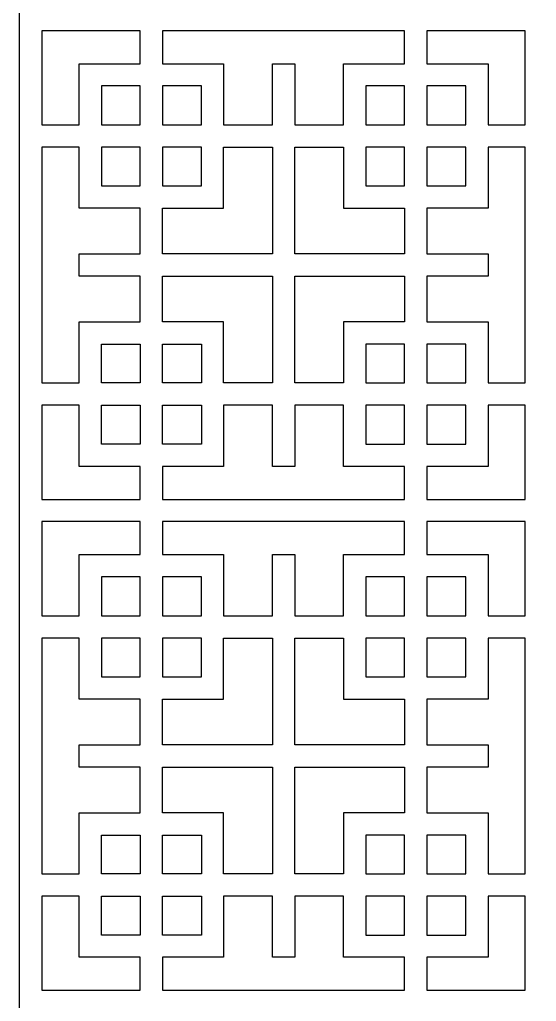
# Model space of a CAD drawing. Header units: centimetres. Extents: x -27 to -22.3, y -9 to 9.
# Drawn here: x -26.999 to -24.642, y 0 to 4.475 of the extents above; entities that cross this region are included whole.
import ezdxf

# ---------------------------------------------------------------- set-up
doc = ezdxf.new("R2010")
doc.units = ezdxf.units.CM
doc.header["$MEASUREMENT"] = 0
doc.layers.add('layer 1', color=7, linetype='Continuous')

msp = doc.modelspace()

# ---------------------------------------------------------------- linework, layer by layer
at = {"layer": 'layer 1', "color": 250, "lineweight": 30}
for points, knots in [([(-22.28554, -8.95302), (-22.28554, -8.95302), (-22.28554, -8.89854), (-22.28554, -8.89854), (-22.28554, -8.89854), (-22.28554, -8.89854), (-22.28554, -6.7628), (-22.28554, -6.7628), (-22.28554, -6.7628), (-22.28554, -6.7628), (-22.28554, -6.73569), (-22.28554, -6.73569), (-22.28554, -6.73569), (-22.28554, -6.73569), (-22.28554, -6.71561), (-22.28554, -6.71561), (-22.28554, -6.71561), (-22.28554, -6.71561), (-22.28554, -6.66112), (-22.28554, -6.66112), (-22.28554, -6.66112), (-22.28554, -6.66112), (-22.28554, -4.52539), (-22.28554, -4.52539), (-22.28554, -4.52539), (-22.28554, -4.52539), (-22.28554, -4.49828), (-22.28554, -4.49828), (-22.28554, -4.49828), (-22.28554, -4.49828), (-22.28554, -4.4782), (-22.28554, -4.4782), (-22.28554, -4.4782), (-22.28554, -4.4782), (-22.28554, -4.42371), (-22.28554, -4.42371), (-22.28554, -4.42371), (-22.28554, -4.42371), (-22.28554, -2.28798), (-22.28554, -2.28798), (-22.28554, -2.28798), (-22.28554, -2.28798), (-22.28554, -2.26087), (-22.28554, -2.26087), (-22.28554, -2.26087), (-22.28554, -2.26087), (-22.28554, -2.24079), (-22.28554, -2.24079), (-22.28554, -2.24079), (-22.28554, -2.24079), (-22.28554, -2.1863), (-22.28554, -2.1863), (-22.28554, -2.1863), (-22.28554, -2.1863), (-22.28554, -0.05056), (-22.28554, -0.05056), (-22.28554, -0.05056), (-22.28554, -0.05056), (-22.28554, -0.02345), (-22.28554, -0.02345), (-22.28554, -0.02345), (-22.28554, -0.02345), (-22.28554, -0.00337), (-22.28554, -0.00337), (-22.28554, -0.00337), (-22.28554, -0.00337), (-22.28554, 0.05111), (-22.28554, 0.05111), (-22.28554, 0.05111), (-22.28554, 0.05111), (-22.28554, 2.18685), (-22.28554, 2.18685), (-22.28554, 2.18685), (-22.28554, 2.18685), (-22.28554, 2.21396), (-22.28554, 2.21396), (-22.28554, 2.21396), (-22.28554, 2.21396), (-22.28554, 2.23404), (-22.28554, 2.23404), (-22.28554, 2.23404), (-22.28554, 2.23404), (-22.28554, 2.28853), (-22.28554, 2.28853), (-22.28554, 2.28853), (-22.28554, 2.28853), (-22.28554, 4.42426), (-22.28554, 4.42426), (-22.28554, 4.42426), (-22.28554, 4.42426), (-22.28554, 4.45137), (-22.28554, 4.45137), (-22.28554, 4.45137), (-22.28554, 4.45137), (-22.28554, 4.47145), (-22.28554, 4.47145), (-22.28554, 4.47145), (-22.28554, 4.47145), (-22.28554, 4.52594), (-22.28554, 4.52594), (-22.28554, 4.52594), (-22.28554, 4.52594), (-22.28554, 6.66167), (-22.28554, 6.66167), (-22.28554, 6.66167), (-22.28554, 6.66167), (-22.28554, 6.68878), (-22.28554, 6.68878), (-22.28554, 6.68878), (-22.28554, 6.68878), (-22.28554, 6.70887), (-22.28554, 6.70887), (-22.28554, 6.70887), (-22.28554, 6.70887), (-22.28554, 6.76335), (-22.28554, 6.76335), (-22.28554, 6.76335), (-22.28554, 6.76335), (-22.28554, 8.89909), (-22.28554, 8.89909), (-22.28554, 8.89909), (-22.28554, 8.89909), (-22.28554, 8.9262), (-22.28554, 8.9262), (-22.28554, 8.9262), (-22.28554, 8.9262), (-22.28554, 9.00076), (-22.28554, 9.00076), (-22.28554, 9.00076), (-22.28554, 9.00076), (-26.99914, 9.00076), (-26.99914, 9.00076), (-26.99914, 9.00076), (-26.99914, 9.00076), (-26.99914, 8.9262), (-26.99914, 8.9262), (-26.99914, 8.9262), (-26.99914, 8.9262), (-26.99914, 8.89909), (-26.99914, 8.89909), (-26.99914, 8.89909), (-26.99914, 8.89909), (-26.99914, 6.76335), (-26.99914, 6.76335), (-26.99914, 6.76335), (-26.99914, 6.76335), (-26.99914, 6.74882), (-26.99914, 6.74882), (-26.99914, 6.74882), (-26.99914, 6.74882), (-26.99914, 6.68878), (-26.99914, 6.68878), (-26.99914, 6.68878), (-26.99914, 6.68878), (-26.99914, 6.66167), (-26.99914, 6.66167), (-26.99914, 6.66167), (-26.99914, 6.66167), (-26.99914, 4.52594), (-26.99914, 4.52594), (-26.99914, 4.52594), (-26.99914, 4.52594), (-26.99914, 4.5114), (-26.99914, 4.5114), (-26.99914, 4.5114), (-26.99914, 4.5114), (-26.99914, 4.45137), (-26.99914, 4.45137), (-26.99914, 4.45137), (-26.99914, 4.45137), (-26.99914, 4.42426), (-26.99914, 4.42426), (-26.99914, 4.42426), (-26.99914, 4.42426), (-26.99914, 2.28853), (-26.99914, 2.28853), (-26.99914, 2.28853), (-26.99914, 2.28853), (-26.99914, 2.27399), (-26.99914, 2.27399), (-26.99914, 2.27399), (-26.99914, 2.27399), (-26.99914, 2.21396), (-26.99914, 2.21396), (-26.99914, 2.21396), (-26.99914, 2.21396), (-26.99914, 2.18685), (-26.99914, 2.18685), (-26.99914, 2.18685), (-26.99914, 2.18685), (-26.99914, 0.05111), (-26.99914, 0.05111), (-26.99914, 0.05111), (-26.99914, 0.05111), (-26.99914, 0.03658), (-26.99914, 0.03658), (-26.99914, 0.03658), (-26.99914, 0.03658), (-26.99914, -0.02345), (-26.99914, -0.02345), (-26.99914, -0.02345), (-26.99914, -0.02345), (-26.99914, -0.05056), (-26.99914, -0.05056), (-26.99914, -0.05056), (-26.99914, -0.05056), (-26.99914, -2.1863), (-26.99914, -2.1863), (-26.99914, -2.1863), (-26.99914, -2.1863), (-26.99914, -2.20083), (-26.99914, -2.20083), (-26.99914, -2.20083), (-26.99914, -2.20083), (-26.99914, -2.26087), (-26.99914, -2.26087), (-26.99914, -2.26087), (-26.99914, -2.26087), (-26.99914, -2.28798), (-26.99914, -2.28798), (-26.99914, -2.28798), (-26.99914, -2.28798), (-26.99914, -4.42371), (-26.99914, -4.42371), (-26.99914, -4.42371), (-26.99914, -4.42371), (-26.99914, -4.43825), (-26.99914, -4.43825), (-26.99914, -4.43825), (-26.99914, -4.43825), (-26.99914, -4.49828), (-26.99914, -4.49828), (-26.99914, -4.49828), (-26.99914, -4.49828), (-26.99914, -4.52539), (-26.99914, -4.52539), (-26.99914, -4.52539), (-26.99914, -4.52539), (-26.99914, -6.66112), (-26.99914, -6.66112), (-26.99914, -6.66112), (-26.99914, -6.66112), (-26.99914, -6.67566), (-26.99914, -6.67566), (-26.99914, -6.67566), (-26.99914, -6.67566), (-26.99914, -6.73569), (-26.99914, -6.73569), (-26.99914, -6.73569), (-26.99914, -6.73569), (-26.99914, -6.7628), (-26.99914, -6.7628), (-26.99914, -6.7628), (-26.99914, -6.7628), (-26.99914, -8.89854), (-26.99914, -8.89854), (-26.99914, -8.89854), (-26.99914, -8.89854), (-26.99914, -8.91307), (-26.99914, -8.91307), (-26.99914, -8.91307), (-26.99914, -8.91307), (-26.99914, -9.00021), (-26.99914, -9.00021), (-26.99914, -9.00021), (-26.99914, -9.00021), (-22.28554, -9.00021), (-22.28554, -9.00021), (-22.28554, -9.00021), (-22.28554, -9.00021), (-22.28554, -8.95302), (-22.28554, -8.95302)], [0, 0, 0, 0, 0.0144928, 0.0144928, 0.0144928, 0.0144928, 0.0289855, 0.0289855, 0.0289855, 0.0289855, 0.0434783, 0.0434783, 0.0434783, 0.0434783, 0.057971, 0.057971, 0.057971, 0.057971, 0.0724638, 0.0724638, 0.0724638, 0.0724638, 0.0869565, 0.0869565, 0.0869565, 0.0869565, 0.1014493, 0.1014493, 0.1014493, 0.1014493, 0.115942, 0.115942, 0.115942, 0.115942, 0.1304348, 0.1304348, 0.1304348, 0.1304348, 0.1449275, 0.1449275, 0.1449275, 0.1449275, 0.1594203, 0.1594203, 0.1594203, 0.1594203, 0.173913, 0.173913, 0.173913, 0.173913, 0.1884058, 0.1884058, 0.1884058, 0.1884058, 0.2028986, 0.2028986, 0.2028986, 0.2028986, 0.2173913, 0.2173913, 0.2173913, 0.2173913, 0.2318841, 0.2318841, 0.2318841, 0.2318841, 0.2463768, 0.2463768, 0.2463768, 0.2463768, 0.2608696, 0.2608696, 0.2608696, 0.2608696, 0.2753623, 0.2753623, 0.2753623, 0.2753623, 0.2898551, 0.2898551, 0.2898551, 0.2898551, 0.3043478, 0.3043478, 0.3043478, 0.3043478, 0.3188406, 0.3188406, 0.3188406, 0.3188406, 0.3333333, 0.3333333, 0.3333333, 0.3333333, 0.3478261, 0.3478261, 0.3478261, 0.3478261, 0.3623188, 0.3623188, 0.3623188, 0.3623188, 0.3768116, 0.3768116, 0.3768116, 0.3768116, 0.3913043, 0.3913043, 0.3913043, 0.3913043, 0.4057971, 0.4057971, 0.4057971, 0.4057971, 0.4202899, 0.4202899, 0.4202899, 0.4202899, 0.4347826, 0.4347826, 0.4347826, 0.4347826, 0.4492754, 0.4492754, 0.4492754, 0.4492754, 0.4637681, 0.4637681, 0.4637681, 0.4637681, 0.4782609, 0.4782609, 0.4782609, 0.4782609, 0.4927536, 0.4927536, 0.4927536, 0.4927536, 0.5072464, 0.5072464, 0.5072464, 0.5072464, 0.5217391, 0.5217391, 0.5217391, 0.5217391, 0.5362319, 0.5362319, 0.5362319, 0.5362319, 0.5507246, 0.5507246, 0.5507246, 0.5507246, 0.5652174, 0.5652174, 0.5652174, 0.5652174, 0.5797101, 0.5797101, 0.5797101, 0.5797101, 0.5942029, 0.5942029, 0.5942029, 0.5942029, 0.6086957, 0.6086957, 0.6086957, 0.6086957, 0.6231884, 0.6231884, 0.6231884, 0.6231884, 0.6376812, 0.6376812, 0.6376812, 0.6376812, 0.6521739, 0.6521739, 0.6521739, 0.6521739, 0.6666667, 0.6666667, 0.6666667, 0.6666667, 0.6811594, 0.6811594, 0.6811594, 0.6811594, 0.6956522, 0.6956522, 0.6956522, 0.6956522, 0.7101449, 0.7101449, 0.7101449, 0.7101449, 0.7246377, 0.7246377, 0.7246377, 0.7246377, 0.7391304, 0.7391304, 0.7391304, 0.7391304, 0.7536232, 0.7536232, 0.7536232, 0.7536232, 0.7681159, 0.7681159, 0.7681159, 0.7681159, 0.7826087, 0.7826087, 0.7826087, 0.7826087, 0.7971014, 0.7971014, 0.7971014, 0.7971014, 0.8115942, 0.8115942, 0.8115942, 0.8115942, 0.826087, 0.826087, 0.826087, 0.826087, 0.8405797, 0.8405797, 0.8405797, 0.8405797, 0.8550725, 0.8550725, 0.8550725, 0.8550725, 0.8695652, 0.8695652, 0.8695652, 0.8695652, 0.884058, 0.884058, 0.884058, 0.884058, 0.8985507, 0.8985507, 0.8985507, 0.8985507, 0.9130435, 0.9130435, 0.9130435, 0.9130435, 0.9275362, 0.9275362, 0.9275362, 0.9275362, 0.942029, 0.942029, 0.942029, 0.942029, 0.9565217, 0.9565217, 0.9565217, 0.9565217, 0.9710145, 0.9710145, 0.9710145, 0.9710145, 1, 1, 1, 1]), ([(-26.44911, 4.42426), (-26.44911, 4.42426), (-26.44911, 4.27438), (-26.44911, 4.27438), (-26.44911, 4.27438), (-26.44911, 4.27438), (-26.72788, 4.27438), (-26.72788, 4.27438), (-26.72788, 4.27438), (-26.72788, 4.27438), (-26.72788, 3.99561), (-26.72788, 3.99561), (-26.72788, 3.99561), (-26.72788, 3.99561), (-26.89746, 3.99561), (-26.89746, 3.99561), (-26.89746, 3.99561), (-26.89746, 3.99561), (-26.89746, 4.42426), (-26.89746, 4.42426), (-26.89746, 4.42426), (-26.89746, 4.42426), (-26.44911, 4.42426), (-26.44911, 4.42426)], [0, 0, 0, 0, 0.1428571, 0.1428571, 0.1428571, 0.1428571, 0.2857143, 0.2857143, 0.2857143, 0.2857143, 0.4285714, 0.4285714, 0.4285714, 0.4285714, 0.5714286, 0.5714286, 0.5714286, 0.5714286, 0.7142857, 0.7142857, 0.7142857, 0.7142857, 1, 1, 1, 1]), ([(-25.2432, 4.42426), (-25.2432, 4.42426), (-25.2432, 4.27438), (-25.2432, 4.27438), (-25.2432, 4.27438), (-25.2432, 4.27438), (-25.52197, 4.27438), (-25.52197, 4.27438), (-25.52197, 4.27438), (-25.52197, 4.27438), (-25.52197, 3.99561), (-25.52197, 3.99561), (-25.52197, 3.99561), (-25.52197, 3.99561), (-25.74448, 3.99561), (-25.74448, 3.99561), (-25.74448, 3.99561), (-25.74448, 3.99561), (-25.74448, 4.27438), (-25.74448, 4.27438), (-25.74448, 4.27438), (-25.74448, 4.27438), (-25.84616, 4.27438), (-25.84616, 4.27438), (-25.84616, 4.27438), (-25.84616, 4.27438), (-25.84616, 3.99561), (-25.84616, 3.99561), (-25.84616, 3.99561), (-25.84616, 3.99561), (-26.06867, 3.99561), (-26.06867, 3.99561), (-26.06867, 3.99561), (-26.06867, 3.99561), (-26.06867, 4.27438), (-26.06867, 4.27438), (-26.06867, 4.27438), (-26.06867, 4.27438), (-26.34744, 4.27438), (-26.34744, 4.27438), (-26.34744, 4.27438), (-26.34744, 4.27438), (-26.34744, 4.42426), (-26.34744, 4.42426), (-26.34744, 4.42426), (-26.34744, 4.42426), (-25.2432, 4.42426), (-25.2432, 4.42426)], [0, 0, 0, 0, 0.0769231, 0.0769231, 0.0769231, 0.0769231, 0.1538462, 0.1538462, 0.1538462, 0.1538462, 0.2307692, 0.2307692, 0.2307692, 0.2307692, 0.3076923, 0.3076923, 0.3076923, 0.3076923, 0.3846154, 0.3846154, 0.3846154, 0.3846154, 0.4615385, 0.4615385, 0.4615385, 0.4615385, 0.5384615, 0.5384615, 0.5384615, 0.5384615, 0.6153846, 0.6153846, 0.6153846, 0.6153846, 0.6923077, 0.6923077, 0.6923077, 0.6923077, 0.7692308, 0.7692308, 0.7692308, 0.7692308, 0.8461538, 0.8461538, 0.8461538, 0.8461538, 1, 1, 1, 1]), ([(-24.69318, 4.42426), (-24.69318, 4.42426), (-24.69318, 3.99561), (-24.69318, 3.99561), (-24.69318, 3.99561), (-24.69318, 3.99561), (-24.86276, 3.99561), (-24.86276, 3.99561), (-24.86276, 3.99561), (-24.86276, 3.99561), (-24.86276, 4.27438), (-24.86276, 4.27438), (-24.86276, 4.27438), (-24.86276, 4.27438), (-25.14152, 4.27438), (-25.14152, 4.27438), (-25.14152, 4.27438), (-25.14152, 4.27438), (-25.14152, 4.42426), (-25.14152, 4.42426), (-25.14152, 4.42426), (-25.14152, 4.42426), (-24.69318, 4.42426), (-24.69318, 4.42426)], [0, 0, 0, 0, 0.1428571, 0.1428571, 0.1428571, 0.1428571, 0.2857143, 0.2857143, 0.2857143, 0.2857143, 0.4285714, 0.4285714, 0.4285714, 0.4285714, 0.5714286, 0.5714286, 0.5714286, 0.5714286, 0.7142857, 0.7142857, 0.7142857, 0.7142857, 1, 1, 1, 1]), ([(-26.44911, 4.1727), (-26.44911, 4.1727), (-26.44911, 3.99561), (-26.44911, 3.99561), (-26.44911, 3.99561), (-26.44911, 3.99561), (-26.6262, 3.99561), (-26.6262, 3.99561), (-26.6262, 3.99561), (-26.6262, 3.99561), (-26.6262, 4.1727), (-26.6262, 4.1727), (-26.6262, 4.1727), (-26.6262, 4.1727), (-26.44911, 4.1727), (-26.44911, 4.1727)], [0, 0, 0, 0, 0.2, 0.2, 0.2, 0.2, 0.4, 0.4, 0.4, 0.4, 0.6, 0.6, 0.6, 0.6, 1, 1, 1, 1]), ([(-26.34744, 3.99561), (-26.34744, 3.99561), (-26.34744, 4.1727), (-26.34744, 4.1727), (-26.34744, 4.1727), (-26.34744, 4.1727), (-26.17035, 4.1727), (-26.17035, 4.1727), (-26.17035, 4.1727), (-26.17035, 4.1727), (-26.17035, 3.99561), (-26.17035, 3.99561), (-26.17035, 3.99561), (-26.17035, 3.99561), (-26.34744, 3.99561), (-26.34744, 3.99561)], [0, 0, 0, 0, 0.2, 0.2, 0.2, 0.2, 0.4, 0.4, 0.4, 0.4, 0.6, 0.6, 0.6, 0.6, 1, 1, 1, 1]), ([(-25.2432, 3.99561), (-25.2432, 3.99561), (-25.42029, 3.99561), (-25.42029, 3.99561), (-25.42029, 3.99561), (-25.42029, 3.99561), (-25.42029, 4.1727), (-25.42029, 4.1727), (-25.42029, 4.1727), (-25.42029, 4.1727), (-25.2432, 4.1727), (-25.2432, 4.1727), (-25.2432, 4.1727), (-25.2432, 4.1727), (-25.2432, 3.99561), (-25.2432, 3.99561)], [0, 0, 0, 0, 0.2, 0.2, 0.2, 0.2, 0.4, 0.4, 0.4, 0.4, 0.6, 0.6, 0.6, 0.6, 1, 1, 1, 1]), ([(-24.96444, 3.99561), (-24.96444, 3.99561), (-25.14152, 3.99561), (-25.14152, 3.99561), (-25.14152, 3.99561), (-25.14152, 3.99561), (-25.14152, 4.1727), (-25.14152, 4.1727), (-25.14152, 4.1727), (-25.14152, 4.1727), (-24.96444, 4.1727), (-24.96444, 4.1727), (-24.96444, 4.1727), (-24.96444, 4.1727), (-24.96444, 3.99561), (-24.96444, 3.99561)], [0, 0, 0, 0, 0.2, 0.2, 0.2, 0.2, 0.4, 0.4, 0.4, 0.4, 0.6, 0.6, 0.6, 0.6, 1, 1, 1, 1]), ([(-26.89746, 3.89394), (-26.89746, 3.89394), (-26.72788, 3.89394), (-26.72788, 3.89394), (-26.72788, 3.89394), (-26.72788, 3.89394), (-26.72788, 3.61517), (-26.72788, 3.61517), (-26.72788, 3.61517), (-26.72788, 3.61517), (-26.44911, 3.61517), (-26.44911, 3.61517), (-26.44911, 3.61517), (-26.44911, 3.61517), (-26.44911, 3.40723), (-26.44911, 3.40723), (-26.44911, 3.40723), (-26.44911, 3.40723), (-26.72788, 3.40723), (-26.72788, 3.40723), (-26.72788, 3.40723), (-26.72788, 3.40723), (-26.72788, 3.30555), (-26.72788, 3.30555), (-26.72788, 3.30555), (-26.72788, 3.30555), (-26.44911, 3.30555), (-26.44911, 3.30555), (-26.44911, 3.30555), (-26.44911, 3.30555), (-26.44911, 3.09761), (-26.44911, 3.09761), (-26.44911, 3.09761), (-26.44911, 3.09761), (-26.72788, 3.09761), (-26.72788, 3.09761), (-26.72788, 3.09761), (-26.72788, 3.09761), (-26.72788, 2.81885), (-26.72788, 2.81885), (-26.72788, 2.81885), (-26.72788, 2.81885), (-26.89746, 2.81885), (-26.89746, 2.81885), (-26.89746, 2.81885), (-26.89746, 2.81885), (-26.89746, 3.89394), (-26.89746, 3.89394)], [0, 0, 0, 0, 0.0769231, 0.0769231, 0.0769231, 0.0769231, 0.1538462, 0.1538462, 0.1538462, 0.1538462, 0.2307692, 0.2307692, 0.2307692, 0.2307692, 0.3076923, 0.3076923, 0.3076923, 0.3076923, 0.3846154, 0.3846154, 0.3846154, 0.3846154, 0.4615385, 0.4615385, 0.4615385, 0.4615385, 0.5384615, 0.5384615, 0.5384615, 0.5384615, 0.6153846, 0.6153846, 0.6153846, 0.6153846, 0.6923077, 0.6923077, 0.6923077, 0.6923077, 0.7692308, 0.7692308, 0.7692308, 0.7692308, 0.8461538, 0.8461538, 0.8461538, 0.8461538, 1, 1, 1, 1]), ([(-26.44911, 3.89394), (-26.44911, 3.89394), (-26.44911, 3.71685), (-26.44911, 3.71685), (-26.44911, 3.71685), (-26.44911, 3.71685), (-26.6262, 3.71685), (-26.6262, 3.71685), (-26.6262, 3.71685), (-26.6262, 3.71685), (-26.6262, 3.89394), (-26.6262, 3.89394), (-26.6262, 3.89394), (-26.6262, 3.89394), (-26.44911, 3.89394), (-26.44911, 3.89394)], [0, 0, 0, 0, 0.2, 0.2, 0.2, 0.2, 0.4, 0.4, 0.4, 0.4, 0.6, 0.6, 0.6, 0.6, 1, 1, 1, 1]), ([(-25.84616, 3.40723), (-25.84616, 3.40723), (-25.84616, 3.89394), (-25.84616, 3.89394), (-25.84616, 3.89394), (-25.84616, 3.89394), (-26.06867, 3.89394), (-26.06867, 3.89394), (-26.06867, 3.89394), (-26.06867, 3.89394), (-26.06867, 3.61517), (-26.06867, 3.61517), (-26.06867, 3.61517), (-26.06867, 3.61517), (-26.34744, 3.61517), (-26.34744, 3.61517), (-26.34744, 3.61517), (-26.34744, 3.61517), (-26.34744, 3.40723), (-26.34744, 3.40723), (-26.34744, 3.40723), (-26.34744, 3.40723), (-25.84616, 3.40723), (-25.84616, 3.40723)], [0, 0, 0, 0, 0.1428571, 0.1428571, 0.1428571, 0.1428571, 0.2857143, 0.2857143, 0.2857143, 0.2857143, 0.4285714, 0.4285714, 0.4285714, 0.4285714, 0.5714286, 0.5714286, 0.5714286, 0.5714286, 0.7142857, 0.7142857, 0.7142857, 0.7142857, 1, 1, 1, 1]), ([(-26.34744, 3.71685), (-26.34744, 3.71685), (-26.34744, 3.89394), (-26.34744, 3.89394), (-26.34744, 3.89394), (-26.34744, 3.89394), (-26.17035, 3.89394), (-26.17035, 3.89394), (-26.17035, 3.89394), (-26.17035, 3.89394), (-26.17035, 3.71685), (-26.17035, 3.71685), (-26.17035, 3.71685), (-26.17035, 3.71685), (-26.34744, 3.71685), (-26.34744, 3.71685)], [0, 0, 0, 0, 0.2, 0.2, 0.2, 0.2, 0.4, 0.4, 0.4, 0.4, 0.6, 0.6, 0.6, 0.6, 1, 1, 1, 1]), ([(-25.74448, 3.89394), (-25.74448, 3.89394), (-25.74448, 3.40723), (-25.74448, 3.40723), (-25.74448, 3.40723), (-25.74448, 3.40723), (-25.2432, 3.40723), (-25.2432, 3.40723), (-25.2432, 3.40723), (-25.2432, 3.40723), (-25.2432, 3.61517), (-25.2432, 3.61517), (-25.2432, 3.61517), (-25.2432, 3.61517), (-25.52197, 3.61517), (-25.52197, 3.61517), (-25.52197, 3.61517), (-25.52197, 3.61517), (-25.52197, 3.89394), (-25.52197, 3.89394), (-25.52197, 3.89394), (-25.52197, 3.89394), (-25.74448, 3.89394), (-25.74448, 3.89394)], [0, 0, 0, 0, 0.1428571, 0.1428571, 0.1428571, 0.1428571, 0.2857143, 0.2857143, 0.2857143, 0.2857143, 0.4285714, 0.4285714, 0.4285714, 0.4285714, 0.5714286, 0.5714286, 0.5714286, 0.5714286, 0.7142857, 0.7142857, 0.7142857, 0.7142857, 1, 1, 1, 1]), ([(-25.42029, 3.89394), (-25.42029, 3.89394), (-25.2432, 3.89394), (-25.2432, 3.89394), (-25.2432, 3.89394), (-25.2432, 3.89394), (-25.2432, 3.71685), (-25.2432, 3.71685), (-25.2432, 3.71685), (-25.2432, 3.71685), (-25.42029, 3.71685), (-25.42029, 3.71685), (-25.42029, 3.71685), (-25.42029, 3.71685), (-25.42029, 3.89394), (-25.42029, 3.89394)], [0, 0, 0, 0, 0.2, 0.2, 0.2, 0.2, 0.4, 0.4, 0.4, 0.4, 0.6, 0.6, 0.6, 0.6, 1, 1, 1, 1]), ([(-24.69318, 2.81885), (-24.69318, 2.81885), (-24.86276, 2.81885), (-24.86276, 2.81885), (-24.86276, 2.81885), (-24.86276, 2.81885), (-24.86276, 3.09761), (-24.86276, 3.09761), (-24.86276, 3.09761), (-24.86276, 3.09761), (-25.14152, 3.09761), (-25.14152, 3.09761), (-25.14152, 3.09761), (-25.14152, 3.09761), (-25.14152, 3.30555), (-25.14152, 3.30555), (-25.14152, 3.30555), (-25.14152, 3.30555), (-24.86276, 3.30555), (-24.86276, 3.30555), (-24.86276, 3.30555), (-24.86276, 3.30555), (-24.86276, 3.40723), (-24.86276, 3.40723), (-24.86276, 3.40723), (-24.86276, 3.40723), (-25.14152, 3.40723), (-25.14152, 3.40723), (-25.14152, 3.40723), (-25.14152, 3.40723), (-25.14152, 3.61517), (-25.14152, 3.61517), (-25.14152, 3.61517), (-25.14152, 3.61517), (-24.86276, 3.61517), (-24.86276, 3.61517), (-24.86276, 3.61517), (-24.86276, 3.61517), (-24.86276, 3.89394), (-24.86276, 3.89394), (-24.86276, 3.89394), (-24.86276, 3.89394), (-24.69318, 3.89394), (-24.69318, 3.89394), (-24.69318, 3.89394), (-24.69318, 3.89394), (-24.69318, 2.81885), (-24.69318, 2.81885)], [0, 0, 0, 0, 0.0769231, 0.0769231, 0.0769231, 0.0769231, 0.1538462, 0.1538462, 0.1538462, 0.1538462, 0.2307692, 0.2307692, 0.2307692, 0.2307692, 0.3076923, 0.3076923, 0.3076923, 0.3076923, 0.3846154, 0.3846154, 0.3846154, 0.3846154, 0.4615385, 0.4615385, 0.4615385, 0.4615385, 0.5384615, 0.5384615, 0.5384615, 0.5384615, 0.6153846, 0.6153846, 0.6153846, 0.6153846, 0.6923077, 0.6923077, 0.6923077, 0.6923077, 0.7692308, 0.7692308, 0.7692308, 0.7692308, 0.8461538, 0.8461538, 0.8461538, 0.8461538, 1, 1, 1, 1]), ([(-25.14152, 3.89394), (-25.14152, 3.89394), (-24.96444, 3.89394), (-24.96444, 3.89394), (-24.96444, 3.89394), (-24.96444, 3.89394), (-24.96444, 3.71685), (-24.96444, 3.71685), (-24.96444, 3.71685), (-24.96444, 3.71685), (-25.14152, 3.71685), (-25.14152, 3.71685), (-25.14152, 3.71685), (-25.14152, 3.71685), (-25.14152, 3.89394), (-25.14152, 3.89394)], [0, 0, 0, 0, 0.2, 0.2, 0.2, 0.2, 0.4, 0.4, 0.4, 0.4, 0.6, 0.6, 0.6, 0.6, 1, 1, 1, 1]), ([(-25.84616, 2.81885), (-25.84616, 2.81885), (-25.84616, 3.30555), (-25.84616, 3.30555), (-25.84616, 3.30555), (-25.84616, 3.30555), (-26.34744, 3.30555), (-26.34744, 3.30555), (-26.34744, 3.30555), (-26.34744, 3.30555), (-26.34744, 3.09761), (-26.34744, 3.09761), (-26.34744, 3.09761), (-26.34744, 3.09761), (-26.06867, 3.09761), (-26.06867, 3.09761), (-26.06867, 3.09761), (-26.06867, 3.09761), (-26.06867, 2.81885), (-26.06867, 2.81885), (-26.06867, 2.81885), (-26.06867, 2.81885), (-25.84616, 2.81885), (-25.84616, 2.81885)], [0, 0, 0, 0, 0.1428571, 0.1428571, 0.1428571, 0.1428571, 0.2857143, 0.2857143, 0.2857143, 0.2857143, 0.4285714, 0.4285714, 0.4285714, 0.4285714, 0.5714286, 0.5714286, 0.5714286, 0.5714286, 0.7142857, 0.7142857, 0.7142857, 0.7142857, 1, 1, 1, 1]), ([(-25.74448, 3.30555), (-25.74448, 3.30555), (-25.74448, 2.81885), (-25.74448, 2.81885), (-25.74448, 2.81885), (-25.74448, 2.81885), (-25.52197, 2.81885), (-25.52197, 2.81885), (-25.52197, 2.81885), (-25.52197, 2.81885), (-25.52197, 3.09761), (-25.52197, 3.09761), (-25.52197, 3.09761), (-25.52197, 3.09761), (-25.2432, 3.09761), (-25.2432, 3.09761), (-25.2432, 3.09761), (-25.2432, 3.09761), (-25.2432, 3.30555), (-25.2432, 3.30555), (-25.2432, 3.30555), (-25.2432, 3.30555), (-25.74448, 3.30555), (-25.74448, 3.30555)], [0, 0, 0, 0, 0.1428571, 0.1428571, 0.1428571, 0.1428571, 0.2857143, 0.2857143, 0.2857143, 0.2857143, 0.4285714, 0.4285714, 0.4285714, 0.4285714, 0.5714286, 0.5714286, 0.5714286, 0.5714286, 0.7142857, 0.7142857, 0.7142857, 0.7142857, 1, 1, 1, 1]), ([(-26.44911, 2.81885), (-26.44911, 2.81885), (-26.44911, 2.99594), (-26.44911, 2.99594), (-26.44911, 2.99594), (-26.44911, 2.99594), (-26.6262, 2.99594), (-26.6262, 2.99594), (-26.6262, 2.99594), (-26.6262, 2.99594), (-26.6262, 2.81885), (-26.6262, 2.81885), (-26.6262, 2.81885), (-26.6262, 2.81885), (-26.44911, 2.81885), (-26.44911, 2.81885)], [0, 0, 0, 0, 0.2, 0.2, 0.2, 0.2, 0.4, 0.4, 0.4, 0.4, 0.6, 0.6, 0.6, 0.6, 1, 1, 1, 1]), ([(-26.34744, 2.99594), (-26.34744, 2.99594), (-26.34744, 2.81885), (-26.34744, 2.81885), (-26.34744, 2.81885), (-26.34744, 2.81885), (-26.17035, 2.81885), (-26.17035, 2.81885), (-26.17035, 2.81885), (-26.17035, 2.81885), (-26.17035, 2.99594), (-26.17035, 2.99594), (-26.17035, 2.99594), (-26.17035, 2.99594), (-26.34744, 2.99594), (-26.34744, 2.99594)], [0, 0, 0, 0, 0.2, 0.2, 0.2, 0.2, 0.4, 0.4, 0.4, 0.4, 0.6, 0.6, 0.6, 0.6, 1, 1, 1, 1]), ([(-25.2432, 2.81885), (-25.2432, 2.81885), (-25.42029, 2.81885), (-25.42029, 2.81885), (-25.42029, 2.81885), (-25.42029, 2.81885), (-25.42029, 2.99594), (-25.42029, 2.99594), (-25.42029, 2.99594), (-25.42029, 2.99594), (-25.2432, 2.99594), (-25.2432, 2.99594), (-25.2432, 2.99594), (-25.2432, 2.99594), (-25.2432, 2.81885), (-25.2432, 2.81885)], [0, 0, 0, 0, 0.2, 0.2, 0.2, 0.2, 0.4, 0.4, 0.4, 0.4, 0.6, 0.6, 0.6, 0.6, 1, 1, 1, 1]), ([(-24.96444, 2.81885), (-24.96444, 2.81885), (-25.14152, 2.81885), (-25.14152, 2.81885), (-25.14152, 2.81885), (-25.14152, 2.81885), (-25.14152, 2.99594), (-25.14152, 2.99594), (-25.14152, 2.99594), (-25.14152, 2.99594), (-24.96444, 2.99594), (-24.96444, 2.99594), (-24.96444, 2.99594), (-24.96444, 2.99594), (-24.96444, 2.81885), (-24.96444, 2.81885)], [0, 0, 0, 0, 0.2, 0.2, 0.2, 0.2, 0.4, 0.4, 0.4, 0.4, 0.6, 0.6, 0.6, 0.6, 1, 1, 1, 1]), ([(-26.72788, 2.43841), (-26.72788, 2.43841), (-26.44911, 2.43841), (-26.44911, 2.43841), (-26.44911, 2.43841), (-26.44911, 2.43841), (-26.44911, 2.28853), (-26.44911, 2.28853), (-26.44911, 2.28853), (-26.44911, 2.28853), (-26.89746, 2.28853), (-26.89746, 2.28853), (-26.89746, 2.28853), (-26.89746, 2.28853), (-26.89746, 2.71717), (-26.89746, 2.71717), (-26.89746, 2.71717), (-26.89746, 2.71717), (-26.72788, 2.71717), (-26.72788, 2.71717), (-26.72788, 2.71717), (-26.72788, 2.71717), (-26.72788, 2.43841), (-26.72788, 2.43841)], [0, 0, 0, 0, 0.1428571, 0.1428571, 0.1428571, 0.1428571, 0.2857143, 0.2857143, 0.2857143, 0.2857143, 0.4285714, 0.4285714, 0.4285714, 0.4285714, 0.5714286, 0.5714286, 0.5714286, 0.5714286, 0.7142857, 0.7142857, 0.7142857, 0.7142857, 1, 1, 1, 1]), ([(-26.44911, 2.54008), (-26.44911, 2.54008), (-26.44911, 2.71717), (-26.44911, 2.71717), (-26.44911, 2.71717), (-26.44911, 2.71717), (-26.6262, 2.71717), (-26.6262, 2.71717), (-26.6262, 2.71717), (-26.6262, 2.71717), (-26.6262, 2.54008), (-26.6262, 2.54008), (-26.6262, 2.54008), (-26.6262, 2.54008), (-26.44911, 2.54008), (-26.44911, 2.54008)], [0, 0, 0, 0, 0.2, 0.2, 0.2, 0.2, 0.4, 0.4, 0.4, 0.4, 0.6, 0.6, 0.6, 0.6, 1, 1, 1, 1]), ([(-26.34744, 2.28853), (-26.34744, 2.28853), (-26.34744, 2.43841), (-26.34744, 2.43841), (-26.34744, 2.43841), (-26.34744, 2.43841), (-26.06867, 2.43841), (-26.06867, 2.43841), (-26.06867, 2.43841), (-26.06867, 2.43841), (-26.06867, 2.71717), (-26.06867, 2.71717), (-26.06867, 2.71717), (-26.06867, 2.71717), (-25.84616, 2.71717), (-25.84616, 2.71717), (-25.84616, 2.71717), (-25.84616, 2.71717), (-25.84616, 2.43841), (-25.84616, 2.43841), (-25.84616, 2.43841), (-25.84616, 2.43841), (-25.74448, 2.43841), (-25.74448, 2.43841), (-25.74448, 2.43841), (-25.74448, 2.43841), (-25.74448, 2.71717), (-25.74448, 2.71717), (-25.74448, 2.71717), (-25.74448, 2.71717), (-25.52197, 2.71717), (-25.52197, 2.71717), (-25.52197, 2.71717), (-25.52197, 2.71717), (-25.52197, 2.43841), (-25.52197, 2.43841), (-25.52197, 2.43841), (-25.52197, 2.43841), (-25.2432, 2.43841), (-25.2432, 2.43841), (-25.2432, 2.43841), (-25.2432, 2.43841), (-25.2432, 2.28853), (-25.2432, 2.28853), (-25.2432, 2.28853), (-25.2432, 2.28853), (-26.34744, 2.28853), (-26.34744, 2.28853)], [0, 0, 0, 0, 0.0769231, 0.0769231, 0.0769231, 0.0769231, 0.1538462, 0.1538462, 0.1538462, 0.1538462, 0.2307692, 0.2307692, 0.2307692, 0.2307692, 0.3076923, 0.3076923, 0.3076923, 0.3076923, 0.3846154, 0.3846154, 0.3846154, 0.3846154, 0.4615385, 0.4615385, 0.4615385, 0.4615385, 0.5384615, 0.5384615, 0.5384615, 0.5384615, 0.6153846, 0.6153846, 0.6153846, 0.6153846, 0.6923077, 0.6923077, 0.6923077, 0.6923077, 0.7692308, 0.7692308, 0.7692308, 0.7692308, 0.8461538, 0.8461538, 0.8461538, 0.8461538, 1, 1, 1, 1]), ([(-26.34744, 2.71717), (-26.34744, 2.71717), (-26.34744, 2.54008), (-26.34744, 2.54008), (-26.34744, 2.54008), (-26.34744, 2.54008), (-26.17035, 2.54008), (-26.17035, 2.54008), (-26.17035, 2.54008), (-26.17035, 2.54008), (-26.17035, 2.71717), (-26.17035, 2.71717), (-26.17035, 2.71717), (-26.17035, 2.71717), (-26.34744, 2.71717), (-26.34744, 2.71717)], [0, 0, 0, 0, 0.2, 0.2, 0.2, 0.2, 0.4, 0.4, 0.4, 0.4, 0.6, 0.6, 0.6, 0.6, 1, 1, 1, 1]), ([(-25.42029, 2.71717), (-25.42029, 2.71717), (-25.2432, 2.71717), (-25.2432, 2.71717), (-25.2432, 2.71717), (-25.2432, 2.71717), (-25.2432, 2.54008), (-25.2432, 2.54008), (-25.2432, 2.54008), (-25.2432, 2.54008), (-25.42029, 2.54008), (-25.42029, 2.54008), (-25.42029, 2.54008), (-25.42029, 2.54008), (-25.42029, 2.71717), (-25.42029, 2.71717)], [0, 0, 0, 0, 0.2, 0.2, 0.2, 0.2, 0.4, 0.4, 0.4, 0.4, 0.6, 0.6, 0.6, 0.6, 1, 1, 1, 1]), ([(-25.14152, 2.28853), (-25.14152, 2.28853), (-25.14152, 2.43841), (-25.14152, 2.43841), (-25.14152, 2.43841), (-25.14152, 2.43841), (-24.86276, 2.43841), (-24.86276, 2.43841), (-24.86276, 2.43841), (-24.86276, 2.43841), (-24.86276, 2.71717), (-24.86276, 2.71717), (-24.86276, 2.71717), (-24.86276, 2.71717), (-24.69318, 2.71717), (-24.69318, 2.71717), (-24.69318, 2.71717), (-24.69318, 2.71717), (-24.69318, 2.28853), (-24.69318, 2.28853), (-24.69318, 2.28853), (-24.69318, 2.28853), (-25.14152, 2.28853), (-25.14152, 2.28853)], [0, 0, 0, 0, 0.1428571, 0.1428571, 0.1428571, 0.1428571, 0.2857143, 0.2857143, 0.2857143, 0.2857143, 0.4285714, 0.4285714, 0.4285714, 0.4285714, 0.5714286, 0.5714286, 0.5714286, 0.5714286, 0.7142857, 0.7142857, 0.7142857, 0.7142857, 1, 1, 1, 1]), ([(-25.14152, 2.71717), (-25.14152, 2.71717), (-24.96444, 2.71717), (-24.96444, 2.71717), (-24.96444, 2.71717), (-24.96444, 2.71717), (-24.96444, 2.54008), (-24.96444, 2.54008), (-24.96444, 2.54008), (-24.96444, 2.54008), (-25.14152, 2.54008), (-25.14152, 2.54008), (-25.14152, 2.54008), (-25.14152, 2.54008), (-25.14152, 2.71717), (-25.14152, 2.71717)], [0, 0, 0, 0, 0.2, 0.2, 0.2, 0.2, 0.4, 0.4, 0.4, 0.4, 0.6, 0.6, 0.6, 0.6, 1, 1, 1, 1]), ([(-26.44911, 2.18685), (-26.44911, 2.18685), (-26.44911, 2.03697), (-26.44911, 2.03697), (-26.44911, 2.03697), (-26.44911, 2.03697), (-26.72788, 2.03697), (-26.72788, 2.03697), (-26.72788, 2.03697), (-26.72788, 2.03697), (-26.72788, 1.7582), (-26.72788, 1.7582), (-26.72788, 1.7582), (-26.72788, 1.7582), (-26.89746, 1.7582), (-26.89746, 1.7582), (-26.89746, 1.7582), (-26.89746, 1.7582), (-26.89746, 2.18685), (-26.89746, 2.18685), (-26.89746, 2.18685), (-26.89746, 2.18685), (-26.44911, 2.18685), (-26.44911, 2.18685)], [0, 0, 0, 0, 0.1428571, 0.1428571, 0.1428571, 0.1428571, 0.2857143, 0.2857143, 0.2857143, 0.2857143, 0.4285714, 0.4285714, 0.4285714, 0.4285714, 0.5714286, 0.5714286, 0.5714286, 0.5714286, 0.7142857, 0.7142857, 0.7142857, 0.7142857, 1, 1, 1, 1]), ([(-25.2432, 2.18685), (-25.2432, 2.18685), (-25.2432, 2.03697), (-25.2432, 2.03697), (-25.2432, 2.03697), (-25.2432, 2.03697), (-25.52197, 2.03697), (-25.52197, 2.03697), (-25.52197, 2.03697), (-25.52197, 2.03697), (-25.52197, 1.7582), (-25.52197, 1.7582), (-25.52197, 1.7582), (-25.52197, 1.7582), (-25.74448, 1.7582), (-25.74448, 1.7582), (-25.74448, 1.7582), (-25.74448, 1.7582), (-25.74448, 2.03697), (-25.74448, 2.03697), (-25.74448, 2.03697), (-25.74448, 2.03697), (-25.84616, 2.03697), (-25.84616, 2.03697), (-25.84616, 2.03697), (-25.84616, 2.03697), (-25.84616, 1.7582), (-25.84616, 1.7582), (-25.84616, 1.7582), (-25.84616, 1.7582), (-26.06867, 1.7582), (-26.06867, 1.7582), (-26.06867, 1.7582), (-26.06867, 1.7582), (-26.06867, 2.03697), (-26.06867, 2.03697), (-26.06867, 2.03697), (-26.06867, 2.03697), (-26.34744, 2.03697), (-26.34744, 2.03697), (-26.34744, 2.03697), (-26.34744, 2.03697), (-26.34744, 2.18685), (-26.34744, 2.18685), (-26.34744, 2.18685), (-26.34744, 2.18685), (-25.2432, 2.18685), (-25.2432, 2.18685)], [0, 0, 0, 0, 0.0769231, 0.0769231, 0.0769231, 0.0769231, 0.1538462, 0.1538462, 0.1538462, 0.1538462, 0.2307692, 0.2307692, 0.2307692, 0.2307692, 0.3076923, 0.3076923, 0.3076923, 0.3076923, 0.3846154, 0.3846154, 0.3846154, 0.3846154, 0.4615385, 0.4615385, 0.4615385, 0.4615385, 0.5384615, 0.5384615, 0.5384615, 0.5384615, 0.6153846, 0.6153846, 0.6153846, 0.6153846, 0.6923077, 0.6923077, 0.6923077, 0.6923077, 0.7692308, 0.7692308, 0.7692308, 0.7692308, 0.8461538, 0.8461538, 0.8461538, 0.8461538, 1, 1, 1, 1]), ([(-24.69318, 2.18685), (-24.69318, 2.18685), (-24.69318, 1.7582), (-24.69318, 1.7582), (-24.69318, 1.7582), (-24.69318, 1.7582), (-24.86276, 1.7582), (-24.86276, 1.7582), (-24.86276, 1.7582), (-24.86276, 1.7582), (-24.86276, 2.03697), (-24.86276, 2.03697), (-24.86276, 2.03697), (-24.86276, 2.03697), (-25.14152, 2.03697), (-25.14152, 2.03697), (-25.14152, 2.03697), (-25.14152, 2.03697), (-25.14152, 2.18685), (-25.14152, 2.18685), (-25.14152, 2.18685), (-25.14152, 2.18685), (-24.69318, 2.18685), (-24.69318, 2.18685)], [0, 0, 0, 0, 0.1428571, 0.1428571, 0.1428571, 0.1428571, 0.2857143, 0.2857143, 0.2857143, 0.2857143, 0.4285714, 0.4285714, 0.4285714, 0.4285714, 0.5714286, 0.5714286, 0.5714286, 0.5714286, 0.7142857, 0.7142857, 0.7142857, 0.7142857, 1, 1, 1, 1]), ([(-26.44911, 1.93529), (-26.44911, 1.93529), (-26.44911, 1.7582), (-26.44911, 1.7582), (-26.44911, 1.7582), (-26.44911, 1.7582), (-26.6262, 1.7582), (-26.6262, 1.7582), (-26.6262, 1.7582), (-26.6262, 1.7582), (-26.6262, 1.93529), (-26.6262, 1.93529), (-26.6262, 1.93529), (-26.6262, 1.93529), (-26.44911, 1.93529), (-26.44911, 1.93529)], [0, 0, 0, 0, 0.2, 0.2, 0.2, 0.2, 0.4, 0.4, 0.4, 0.4, 0.6, 0.6, 0.6, 0.6, 1, 1, 1, 1]), ([(-26.34744, 1.7582), (-26.34744, 1.7582), (-26.34744, 1.93529), (-26.34744, 1.93529), (-26.34744, 1.93529), (-26.34744, 1.93529), (-26.17035, 1.93529), (-26.17035, 1.93529), (-26.17035, 1.93529), (-26.17035, 1.93529), (-26.17035, 1.7582), (-26.17035, 1.7582), (-26.17035, 1.7582), (-26.17035, 1.7582), (-26.34744, 1.7582), (-26.34744, 1.7582)], [0, 0, 0, 0, 0.2, 0.2, 0.2, 0.2, 0.4, 0.4, 0.4, 0.4, 0.6, 0.6, 0.6, 0.6, 1, 1, 1, 1]), ([(-25.2432, 1.7582), (-25.2432, 1.7582), (-25.42029, 1.7582), (-25.42029, 1.7582), (-25.42029, 1.7582), (-25.42029, 1.7582), (-25.42029, 1.93529), (-25.42029, 1.93529), (-25.42029, 1.93529), (-25.42029, 1.93529), (-25.2432, 1.93529), (-25.2432, 1.93529), (-25.2432, 1.93529), (-25.2432, 1.93529), (-25.2432, 1.7582), (-25.2432, 1.7582)], [0, 0, 0, 0, 0.2, 0.2, 0.2, 0.2, 0.4, 0.4, 0.4, 0.4, 0.6, 0.6, 0.6, 0.6, 1, 1, 1, 1]), ([(-24.96444, 1.7582), (-24.96444, 1.7582), (-25.14152, 1.7582), (-25.14152, 1.7582), (-25.14152, 1.7582), (-25.14152, 1.7582), (-25.14152, 1.93529), (-25.14152, 1.93529), (-25.14152, 1.93529), (-25.14152, 1.93529), (-24.96444, 1.93529), (-24.96444, 1.93529), (-24.96444, 1.93529), (-24.96444, 1.93529), (-24.96444, 1.7582), (-24.96444, 1.7582)], [0, 0, 0, 0, 0.2, 0.2, 0.2, 0.2, 0.4, 0.4, 0.4, 0.4, 0.6, 0.6, 0.6, 0.6, 1, 1, 1, 1]), ([(-26.89746, 1.65652), (-26.89746, 1.65652), (-26.72788, 1.65652), (-26.72788, 1.65652), (-26.72788, 1.65652), (-26.72788, 1.65652), (-26.72788, 1.37776), (-26.72788, 1.37776), (-26.72788, 1.37776), (-26.72788, 1.37776), (-26.44911, 1.37776), (-26.44911, 1.37776), (-26.44911, 1.37776), (-26.44911, 1.37776), (-26.44911, 1.16982), (-26.44911, 1.16982), (-26.44911, 1.16982), (-26.44911, 1.16982), (-26.72788, 1.16982), (-26.72788, 1.16982), (-26.72788, 1.16982), (-26.72788, 1.16982), (-26.72788, 1.06814), (-26.72788, 1.06814), (-26.72788, 1.06814), (-26.72788, 1.06814), (-26.44911, 1.06814), (-26.44911, 1.06814), (-26.44911, 1.06814), (-26.44911, 1.06814), (-26.44911, 0.8602), (-26.44911, 0.8602), (-26.44911, 0.8602), (-26.44911, 0.8602), (-26.72788, 0.8602), (-26.72788, 0.8602), (-26.72788, 0.8602), (-26.72788, 0.8602), (-26.72788, 0.58144), (-26.72788, 0.58144), (-26.72788, 0.58144), (-26.72788, 0.58144), (-26.89746, 0.58144), (-26.89746, 0.58144), (-26.89746, 0.58144), (-26.89746, 0.58144), (-26.89746, 1.65652), (-26.89746, 1.65652)], [0, 0, 0, 0, 0.0769231, 0.0769231, 0.0769231, 0.0769231, 0.1538462, 0.1538462, 0.1538462, 0.1538462, 0.2307692, 0.2307692, 0.2307692, 0.2307692, 0.3076923, 0.3076923, 0.3076923, 0.3076923, 0.3846154, 0.3846154, 0.3846154, 0.3846154, 0.4615385, 0.4615385, 0.4615385, 0.4615385, 0.5384615, 0.5384615, 0.5384615, 0.5384615, 0.6153846, 0.6153846, 0.6153846, 0.6153846, 0.6923077, 0.6923077, 0.6923077, 0.6923077, 0.7692308, 0.7692308, 0.7692308, 0.7692308, 0.8461538, 0.8461538, 0.8461538, 0.8461538, 1, 1, 1, 1]), ([(-26.44911, 1.65652), (-26.44911, 1.65652), (-26.44911, 1.47944), (-26.44911, 1.47944), (-26.44911, 1.47944), (-26.44911, 1.47944), (-26.6262, 1.47944), (-26.6262, 1.47944), (-26.6262, 1.47944), (-26.6262, 1.47944), (-26.6262, 1.65652), (-26.6262, 1.65652), (-26.6262, 1.65652), (-26.6262, 1.65652), (-26.44911, 1.65652), (-26.44911, 1.65652)], [0, 0, 0, 0, 0.2, 0.2, 0.2, 0.2, 0.4, 0.4, 0.4, 0.4, 0.6, 0.6, 0.6, 0.6, 1, 1, 1, 1]), ([(-25.84616, 1.16982), (-25.84616, 1.16982), (-25.84616, 1.65652), (-25.84616, 1.65652), (-25.84616, 1.65652), (-25.84616, 1.65652), (-26.06867, 1.65652), (-26.06867, 1.65652), (-26.06867, 1.65652), (-26.06867, 1.65652), (-26.06867, 1.37776), (-26.06867, 1.37776), (-26.06867, 1.37776), (-26.06867, 1.37776), (-26.34744, 1.37776), (-26.34744, 1.37776), (-26.34744, 1.37776), (-26.34744, 1.37776), (-26.34744, 1.16982), (-26.34744, 1.16982), (-26.34744, 1.16982), (-26.34744, 1.16982), (-25.84616, 1.16982), (-25.84616, 1.16982)], [0, 0, 0, 0, 0.1428571, 0.1428571, 0.1428571, 0.1428571, 0.2857143, 0.2857143, 0.2857143, 0.2857143, 0.4285714, 0.4285714, 0.4285714, 0.4285714, 0.5714286, 0.5714286, 0.5714286, 0.5714286, 0.7142857, 0.7142857, 0.7142857, 0.7142857, 1, 1, 1, 1]), ([(-26.34744, 1.47944), (-26.34744, 1.47944), (-26.34744, 1.65652), (-26.34744, 1.65652), (-26.34744, 1.65652), (-26.34744, 1.65652), (-26.17035, 1.65652), (-26.17035, 1.65652), (-26.17035, 1.65652), (-26.17035, 1.65652), (-26.17035, 1.47944), (-26.17035, 1.47944), (-26.17035, 1.47944), (-26.17035, 1.47944), (-26.34744, 1.47944), (-26.34744, 1.47944)], [0, 0, 0, 0, 0.2, 0.2, 0.2, 0.2, 0.4, 0.4, 0.4, 0.4, 0.6, 0.6, 0.6, 0.6, 1, 1, 1, 1]), ([(-25.74448, 1.65652), (-25.74448, 1.65652), (-25.74448, 1.16982), (-25.74448, 1.16982), (-25.74448, 1.16982), (-25.74448, 1.16982), (-25.2432, 1.16982), (-25.2432, 1.16982), (-25.2432, 1.16982), (-25.2432, 1.16982), (-25.2432, 1.37776), (-25.2432, 1.37776), (-25.2432, 1.37776), (-25.2432, 1.37776), (-25.52197, 1.37776), (-25.52197, 1.37776), (-25.52197, 1.37776), (-25.52197, 1.37776), (-25.52197, 1.65652), (-25.52197, 1.65652), (-25.52197, 1.65652), (-25.52197, 1.65652), (-25.74448, 1.65652), (-25.74448, 1.65652)], [0, 0, 0, 0, 0.1428571, 0.1428571, 0.1428571, 0.1428571, 0.2857143, 0.2857143, 0.2857143, 0.2857143, 0.4285714, 0.4285714, 0.4285714, 0.4285714, 0.5714286, 0.5714286, 0.5714286, 0.5714286, 0.7142857, 0.7142857, 0.7142857, 0.7142857, 1, 1, 1, 1]), ([(-25.42029, 1.65652), (-25.42029, 1.65652), (-25.2432, 1.65652), (-25.2432, 1.65652), (-25.2432, 1.65652), (-25.2432, 1.65652), (-25.2432, 1.47944), (-25.2432, 1.47944), (-25.2432, 1.47944), (-25.2432, 1.47944), (-25.42029, 1.47944), (-25.42029, 1.47944), (-25.42029, 1.47944), (-25.42029, 1.47944), (-25.42029, 1.65652), (-25.42029, 1.65652)], [0, 0, 0, 0, 0.2, 0.2, 0.2, 0.2, 0.4, 0.4, 0.4, 0.4, 0.6, 0.6, 0.6, 0.6, 1, 1, 1, 1]), ([(-24.69318, 0.58144), (-24.69318, 0.58144), (-24.86276, 0.58144), (-24.86276, 0.58144), (-24.86276, 0.58144), (-24.86276, 0.58144), (-24.86276, 0.8602), (-24.86276, 0.8602), (-24.86276, 0.8602), (-24.86276, 0.8602), (-25.14152, 0.8602), (-25.14152, 0.8602), (-25.14152, 0.8602), (-25.14152, 0.8602), (-25.14152, 1.06814), (-25.14152, 1.06814), (-25.14152, 1.06814), (-25.14152, 1.06814), (-24.86276, 1.06814), (-24.86276, 1.06814), (-24.86276, 1.06814), (-24.86276, 1.06814), (-24.86276, 1.16982), (-24.86276, 1.16982), (-24.86276, 1.16982), (-24.86276, 1.16982), (-25.14152, 1.16982), (-25.14152, 1.16982), (-25.14152, 1.16982), (-25.14152, 1.16982), (-25.14152, 1.37776), (-25.14152, 1.37776), (-25.14152, 1.37776), (-25.14152, 1.37776), (-24.86276, 1.37776), (-24.86276, 1.37776), (-24.86276, 1.37776), (-24.86276, 1.37776), (-24.86276, 1.65652), (-24.86276, 1.65652), (-24.86276, 1.65652), (-24.86276, 1.65652), (-24.69318, 1.65652), (-24.69318, 1.65652), (-24.69318, 1.65652), (-24.69318, 1.65652), (-24.69318, 0.58144), (-24.69318, 0.58144)], [0, 0, 0, 0, 0.0769231, 0.0769231, 0.0769231, 0.0769231, 0.1538462, 0.1538462, 0.1538462, 0.1538462, 0.2307692, 0.2307692, 0.2307692, 0.2307692, 0.3076923, 0.3076923, 0.3076923, 0.3076923, 0.3846154, 0.3846154, 0.3846154, 0.3846154, 0.4615385, 0.4615385, 0.4615385, 0.4615385, 0.5384615, 0.5384615, 0.5384615, 0.5384615, 0.6153846, 0.6153846, 0.6153846, 0.6153846, 0.6923077, 0.6923077, 0.6923077, 0.6923077, 0.7692308, 0.7692308, 0.7692308, 0.7692308, 0.8461538, 0.8461538, 0.8461538, 0.8461538, 1, 1, 1, 1]), ([(-25.14152, 1.65652), (-25.14152, 1.65652), (-24.96444, 1.65652), (-24.96444, 1.65652), (-24.96444, 1.65652), (-24.96444, 1.65652), (-24.96444, 1.47944), (-24.96444, 1.47944), (-24.96444, 1.47944), (-24.96444, 1.47944), (-25.14152, 1.47944), (-25.14152, 1.47944), (-25.14152, 1.47944), (-25.14152, 1.47944), (-25.14152, 1.65652), (-25.14152, 1.65652)], [0, 0, 0, 0, 0.2, 0.2, 0.2, 0.2, 0.4, 0.4, 0.4, 0.4, 0.6, 0.6, 0.6, 0.6, 1, 1, 1, 1]), ([(-25.84616, 0.58144), (-25.84616, 0.58144), (-25.84616, 1.06814), (-25.84616, 1.06814), (-25.84616, 1.06814), (-25.84616, 1.06814), (-26.34744, 1.06814), (-26.34744, 1.06814), (-26.34744, 1.06814), (-26.34744, 1.06814), (-26.34744, 0.8602), (-26.34744, 0.8602), (-26.34744, 0.8602), (-26.34744, 0.8602), (-26.06867, 0.8602), (-26.06867, 0.8602), (-26.06867, 0.8602), (-26.06867, 0.8602), (-26.06867, 0.58144), (-26.06867, 0.58144), (-26.06867, 0.58144), (-26.06867, 0.58144), (-25.84616, 0.58144), (-25.84616, 0.58144)], [0, 0, 0, 0, 0.1428571, 0.1428571, 0.1428571, 0.1428571, 0.2857143, 0.2857143, 0.2857143, 0.2857143, 0.4285714, 0.4285714, 0.4285714, 0.4285714, 0.5714286, 0.5714286, 0.5714286, 0.5714286, 0.7142857, 0.7142857, 0.7142857, 0.7142857, 1, 1, 1, 1]), ([(-25.74448, 1.06814), (-25.74448, 1.06814), (-25.74448, 0.58144), (-25.74448, 0.58144), (-25.74448, 0.58144), (-25.74448, 0.58144), (-25.52197, 0.58144), (-25.52197, 0.58144), (-25.52197, 0.58144), (-25.52197, 0.58144), (-25.52197, 0.8602), (-25.52197, 0.8602), (-25.52197, 0.8602), (-25.52197, 0.8602), (-25.2432, 0.8602), (-25.2432, 0.8602), (-25.2432, 0.8602), (-25.2432, 0.8602), (-25.2432, 1.06814), (-25.2432, 1.06814), (-25.2432, 1.06814), (-25.2432, 1.06814), (-25.74448, 1.06814), (-25.74448, 1.06814)], [0, 0, 0, 0, 0.1428571, 0.1428571, 0.1428571, 0.1428571, 0.2857143, 0.2857143, 0.2857143, 0.2857143, 0.4285714, 0.4285714, 0.4285714, 0.4285714, 0.5714286, 0.5714286, 0.5714286, 0.5714286, 0.7142857, 0.7142857, 0.7142857, 0.7142857, 1, 1, 1, 1]), ([(-26.44911, 0.58144), (-26.44911, 0.58144), (-26.44911, 0.75852), (-26.44911, 0.75852), (-26.44911, 0.75852), (-26.44911, 0.75852), (-26.6262, 0.75852), (-26.6262, 0.75852), (-26.6262, 0.75852), (-26.6262, 0.75852), (-26.6262, 0.58144), (-26.6262, 0.58144), (-26.6262, 0.58144), (-26.6262, 0.58144), (-26.44911, 0.58144), (-26.44911, 0.58144)], [0, 0, 0, 0, 0.2, 0.2, 0.2, 0.2, 0.4, 0.4, 0.4, 0.4, 0.6, 0.6, 0.6, 0.6, 1, 1, 1, 1]), ([(-26.34744, 0.75852), (-26.34744, 0.75852), (-26.34744, 0.58144), (-26.34744, 0.58144), (-26.34744, 0.58144), (-26.34744, 0.58144), (-26.17035, 0.58144), (-26.17035, 0.58144), (-26.17035, 0.58144), (-26.17035, 0.58144), (-26.17035, 0.75852), (-26.17035, 0.75852), (-26.17035, 0.75852), (-26.17035, 0.75852), (-26.34744, 0.75852), (-26.34744, 0.75852)], [0, 0, 0, 0, 0.2, 0.2, 0.2, 0.2, 0.4, 0.4, 0.4, 0.4, 0.6, 0.6, 0.6, 0.6, 1, 1, 1, 1]), ([(-25.2432, 0.58144), (-25.2432, 0.58144), (-25.42029, 0.58144), (-25.42029, 0.58144), (-25.42029, 0.58144), (-25.42029, 0.58144), (-25.42029, 0.75852), (-25.42029, 0.75852), (-25.42029, 0.75852), (-25.42029, 0.75852), (-25.2432, 0.75852), (-25.2432, 0.75852), (-25.2432, 0.75852), (-25.2432, 0.75852), (-25.2432, 0.58144), (-25.2432, 0.58144)], [0, 0, 0, 0, 0.2, 0.2, 0.2, 0.2, 0.4, 0.4, 0.4, 0.4, 0.6, 0.6, 0.6, 0.6, 1, 1, 1, 1]), ([(-24.96444, 0.58144), (-24.96444, 0.58144), (-25.14152, 0.58144), (-25.14152, 0.58144), (-25.14152, 0.58144), (-25.14152, 0.58144), (-25.14152, 0.75852), (-25.14152, 0.75852), (-25.14152, 0.75852), (-25.14152, 0.75852), (-24.96444, 0.75852), (-24.96444, 0.75852), (-24.96444, 0.75852), (-24.96444, 0.75852), (-24.96444, 0.58144), (-24.96444, 0.58144)], [0, 0, 0, 0, 0.2, 0.2, 0.2, 0.2, 0.4, 0.4, 0.4, 0.4, 0.6, 0.6, 0.6, 0.6, 1, 1, 1, 1]), ([(-26.72788, 0.20099), (-26.72788, 0.20099), (-26.44911, 0.20099), (-26.44911, 0.20099), (-26.44911, 0.20099), (-26.44911, 0.20099), (-26.44911, 0.05111), (-26.44911, 0.05111), (-26.44911, 0.05111), (-26.44911, 0.05111), (-26.89746, 0.05111), (-26.89746, 0.05111), (-26.89746, 0.05111), (-26.89746, 0.05111), (-26.89746, 0.47976), (-26.89746, 0.47976), (-26.89746, 0.47976), (-26.89746, 0.47976), (-26.72788, 0.47976), (-26.72788, 0.47976), (-26.72788, 0.47976), (-26.72788, 0.47976), (-26.72788, 0.20099), (-26.72788, 0.20099)], [0, 0, 0, 0, 0.1428571, 0.1428571, 0.1428571, 0.1428571, 0.2857143, 0.2857143, 0.2857143, 0.2857143, 0.4285714, 0.4285714, 0.4285714, 0.4285714, 0.5714286, 0.5714286, 0.5714286, 0.5714286, 0.7142857, 0.7142857, 0.7142857, 0.7142857, 1, 1, 1, 1]), ([(-26.44911, 0.30267), (-26.44911, 0.30267), (-26.44911, 0.47976), (-26.44911, 0.47976), (-26.44911, 0.47976), (-26.44911, 0.47976), (-26.6262, 0.47976), (-26.6262, 0.47976), (-26.6262, 0.47976), (-26.6262, 0.47976), (-26.6262, 0.30267), (-26.6262, 0.30267), (-26.6262, 0.30267), (-26.6262, 0.30267), (-26.44911, 0.30267), (-26.44911, 0.30267)], [0, 0, 0, 0, 0.2, 0.2, 0.2, 0.2, 0.4, 0.4, 0.4, 0.4, 0.6, 0.6, 0.6, 0.6, 1, 1, 1, 1]), ([(-26.34744, 0.05111), (-26.34744, 0.05111), (-26.34744, 0.20099), (-26.34744, 0.20099), (-26.34744, 0.20099), (-26.34744, 0.20099), (-26.06867, 0.20099), (-26.06867, 0.20099), (-26.06867, 0.20099), (-26.06867, 0.20099), (-26.06867, 0.47976), (-26.06867, 0.47976), (-26.06867, 0.47976), (-26.06867, 0.47976), (-25.84616, 0.47976), (-25.84616, 0.47976), (-25.84616, 0.47976), (-25.84616, 0.47976), (-25.84616, 0.20099), (-25.84616, 0.20099), (-25.84616, 0.20099), (-25.84616, 0.20099), (-25.74448, 0.20099), (-25.74448, 0.20099), (-25.74448, 0.20099), (-25.74448, 0.20099), (-25.74448, 0.47976), (-25.74448, 0.47976), (-25.74448, 0.47976), (-25.74448, 0.47976), (-25.52197, 0.47976), (-25.52197, 0.47976), (-25.52197, 0.47976), (-25.52197, 0.47976), (-25.52197, 0.20099), (-25.52197, 0.20099), (-25.52197, 0.20099), (-25.52197, 0.20099), (-25.2432, 0.20099), (-25.2432, 0.20099), (-25.2432, 0.20099), (-25.2432, 0.20099), (-25.2432, 0.05111), (-25.2432, 0.05111), (-25.2432, 0.05111), (-25.2432, 0.05111), (-26.34744, 0.05111), (-26.34744, 0.05111)], [0, 0, 0, 0, 0.0769231, 0.0769231, 0.0769231, 0.0769231, 0.1538462, 0.1538462, 0.1538462, 0.1538462, 0.2307692, 0.2307692, 0.2307692, 0.2307692, 0.3076923, 0.3076923, 0.3076923, 0.3076923, 0.3846154, 0.3846154, 0.3846154, 0.3846154, 0.4615385, 0.4615385, 0.4615385, 0.4615385, 0.5384615, 0.5384615, 0.5384615, 0.5384615, 0.6153846, 0.6153846, 0.6153846, 0.6153846, 0.6923077, 0.6923077, 0.6923077, 0.6923077, 0.7692308, 0.7692308, 0.7692308, 0.7692308, 0.8461538, 0.8461538, 0.8461538, 0.8461538, 1, 1, 1, 1]), ([(-26.34744, 0.47976), (-26.34744, 0.47976), (-26.34744, 0.30267), (-26.34744, 0.30267), (-26.34744, 0.30267), (-26.34744, 0.30267), (-26.17035, 0.30267), (-26.17035, 0.30267), (-26.17035, 0.30267), (-26.17035, 0.30267), (-26.17035, 0.47976), (-26.17035, 0.47976), (-26.17035, 0.47976), (-26.17035, 0.47976), (-26.34744, 0.47976), (-26.34744, 0.47976)], [0, 0, 0, 0, 0.2, 0.2, 0.2, 0.2, 0.4, 0.4, 0.4, 0.4, 0.6, 0.6, 0.6, 0.6, 1, 1, 1, 1]), ([(-25.42029, 0.47976), (-25.42029, 0.47976), (-25.2432, 0.47976), (-25.2432, 0.47976), (-25.2432, 0.47976), (-25.2432, 0.47976), (-25.2432, 0.30267), (-25.2432, 0.30267), (-25.2432, 0.30267), (-25.2432, 0.30267), (-25.42029, 0.30267), (-25.42029, 0.30267), (-25.42029, 0.30267), (-25.42029, 0.30267), (-25.42029, 0.47976), (-25.42029, 0.47976)], [0, 0, 0, 0, 0.2, 0.2, 0.2, 0.2, 0.4, 0.4, 0.4, 0.4, 0.6, 0.6, 0.6, 0.6, 1, 1, 1, 1]), ([(-25.14152, 0.05111), (-25.14152, 0.05111), (-25.14152, 0.20099), (-25.14152, 0.20099), (-25.14152, 0.20099), (-25.14152, 0.20099), (-24.86276, 0.20099), (-24.86276, 0.20099), (-24.86276, 0.20099), (-24.86276, 0.20099), (-24.86276, 0.47976), (-24.86276, 0.47976), (-24.86276, 0.47976), (-24.86276, 0.47976), (-24.69318, 0.47976), (-24.69318, 0.47976), (-24.69318, 0.47976), (-24.69318, 0.47976), (-24.69318, 0.05111), (-24.69318, 0.05111), (-24.69318, 0.05111), (-24.69318, 0.05111), (-25.14152, 0.05111), (-25.14152, 0.05111)], [0, 0, 0, 0, 0.1428571, 0.1428571, 0.1428571, 0.1428571, 0.2857143, 0.2857143, 0.2857143, 0.2857143, 0.4285714, 0.4285714, 0.4285714, 0.4285714, 0.5714286, 0.5714286, 0.5714286, 0.5714286, 0.7142857, 0.7142857, 0.7142857, 0.7142857, 1, 1, 1, 1]), ([(-25.14152, 0.47976), (-25.14152, 0.47976), (-24.96444, 0.47976), (-24.96444, 0.47976), (-24.96444, 0.47976), (-24.96444, 0.47976), (-24.96444, 0.30267), (-24.96444, 0.30267), (-24.96444, 0.30267), (-24.96444, 0.30267), (-25.14152, 0.30267), (-25.14152, 0.30267), (-25.14152, 0.30267), (-25.14152, 0.30267), (-25.14152, 0.47976), (-25.14152, 0.47976)], [0, 0, 0, 0, 0.2, 0.2, 0.2, 0.2, 0.4, 0.4, 0.4, 0.4, 0.6, 0.6, 0.6, 0.6, 1, 1, 1, 1])]:
    msp.add_open_spline(points, degree=3, knots=knots, dxfattribs=at)

doc.saveas('drawing.dxf')
